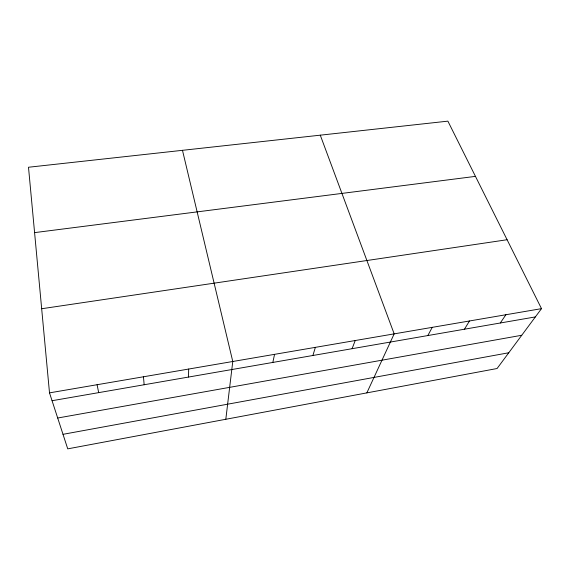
<?xml version="1.0" encoding="UTF-8"?>
<svg xmlns="http://www.w3.org/2000/svg" width="570" height="570" viewBox="0 0 570 570"><rect width="100%" height="100%" fill="white"/><g stroke="black" fill="none" stroke-linecap="round" stroke-linejoin="round"><path stroke-width="0.85" d="M188.52 377.055L188.67 369.039M225.813 419.271L232.774 361.494L182.478 150.323M272.831 362.435L274.555 354.341M312.916 355.481L315.36 347.358M352.089 348.69L355.224 340.532M366.845 392.88L394.176 333.863L320.276 135.175M427.835 335.559L432.252 327.344M464.464 329.204L469.481 320.974M500.303 322.99L505.889 314.74M541.5 308.648L497.083 368.512L67.737 448.854L49.505 392.865L28.5 167.245L447.885 121.146L541.5 308.648L49.505 392.865M63.006 434.319L508.768 352.759M57.698 418.017L521.75 335.267M52.062 400.717L535.372 316.913M41.674 308.74L507.093 239.735M34.585 232.624L475.458 176.372M97.085 384.722L98.688 392.63M143.455 376.784L144.16 384.743"/></g></svg>
